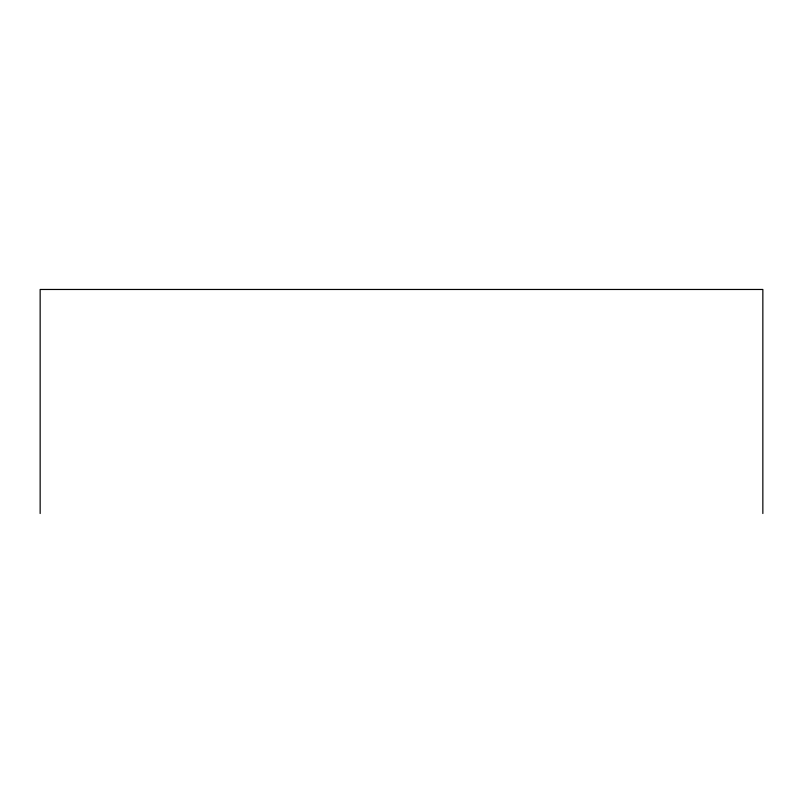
<?xml version="1.0" encoding="UTF-8"?>
<svg xmlns="http://www.w3.org/2000/svg" width="803" height="803" viewBox="0 0 803 803"><rect width="100%" height="100%" fill="white"/><g stroke="black" fill="none" stroke-linecap="round" stroke-linejoin="round"><path stroke-width="1.2" d="M762.85 513.529L762.85 289.471L40.15 289.471L40.15 513.529"/></g></svg>
